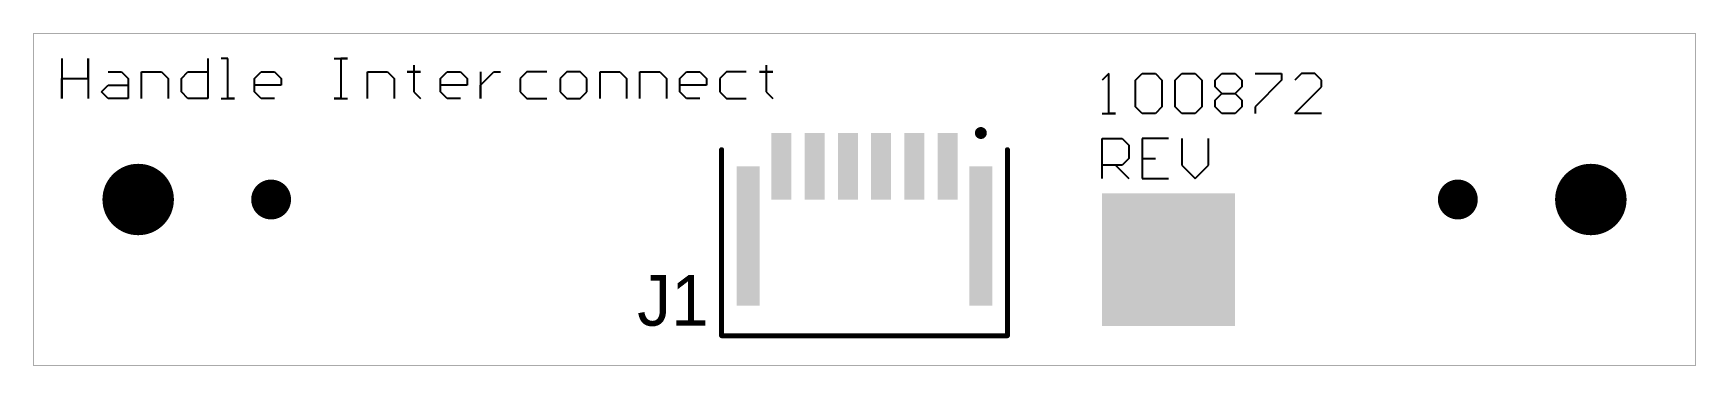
# Model space of a CAD drawing. Extents: x 387.3 to 437.3, y 84.9 to 154.7.
# Drawn here: x 387.3 to 437.3, y 144.7 to 154.7 of the extents above.
import ezdxf

# ---------------------------------------------------------------- set-up
doc = ezdxf.new("R2010")
doc.units = 0
for name, color, linetype in [('MECHANICAL1', 6, 'CONTINUOUS'), ('PADHOLELAYER', 156, 'CONTINUOUS'), ('TOPOVERLAY', 2, 'CONTINUOUS'), ('TOPPASTE', 8, 'CONTINUOUS')]:
    doc.layers.add(name, color=color, linetype=linetype)

msp = doc.modelspace()

# ---------------------------------------------------------------- linework, layer by layer
at = {"layer": 'MECHANICAL1', "const_width": 0.0127}
for points in [[(387.334, 154.67), (437.334, 154.67)], [(387.334, 144.67), (387.334, 154.67)], [(387.334, 154.67), (437.334, 154.67)], [(387.334, 144.67), (387.334, 154.67)], [(437.334, 144.67), (437.334, 154.67)], [(437.334, 144.67), (437.334, 154.67)], [(387.334, 144.67), (437.334, 144.67)], [(387.334, 144.67), (437.334, 144.67)]]:
    msp.add_lwpolyline(points, dxfattribs=at)
at = {"layer": 'MECHANICAL1', "const_width": 0.00635}
for points in [[(387.331, 154.67, 1), (387.338, 154.67, 1)], [(387.331, 154.67, 1), (387.338, 154.67, 1)], [(387.331, 154.67, 1), (387.338, 154.67, 1)], [(387.331, 154.67, 1), (387.338, 154.67, 1)], [(437.331, 154.67, 1), (437.338, 154.67, 1)], [(437.331, 154.67, 1), (437.338, 154.67, 1)], [(437.331, 154.67, 1), (437.338, 154.67, 1)], [(437.331, 154.67, 1), (437.338, 154.67, 1)], [(387.331, 144.67, 1), (387.338, 144.67, 1)], [(387.331, 144.67, 1), (387.338, 144.67, 1)], [(387.331, 144.67, 1), (387.338, 144.67, 1)], [(387.331, 144.67, 1), (387.338, 144.67, 1)], [(437.331, 144.67, 1), (437.338, 144.67, 1)], [(437.331, 144.67, 1), (437.338, 144.67, 1)], [(437.331, 144.67, 1), (437.338, 144.67, 1)], [(437.331, 144.67, 1), (437.338, 144.67, 1)]]:
    msp.add_lwpolyline(points, format="xyb", close=True, dxfattribs=at)
at = {"layer": 'PADHOLELAYER'}
for points, const_width in [([(389.947, 149.67, 1), (391.022, 149.67, 1)], 1.075), ([(433.647, 149.67, 1), (434.722, 149.67, 1)], 1.075), ([(394.184, 149.67, 1), (394.784, 149.67, 1)], 0.6), ([(429.884, 149.67, 1), (430.484, 149.67, 1)], 0.6)]:
    msp.add_lwpolyline(points, format="xyb", close=True, dxfattribs=dict(at, const_width=const_width))
at = {"layer": 'TOPOVERLAY'}
for p, q in [((388.184, 153.913), (388.184, 152.713)), ((388.984, 153.313), (388.984, 153.913)), ((388.984, 153.913), (388.984, 152.713)), ((392.583, 153.913), (392.583, 152.713)), ((393.183, 153.913), (392.983, 153.913)), ((393.183, 152.713), (393.183, 153.913)), ((396.382, 153.913), (396.782, 153.913)), ((396.782, 153.913), (396.582, 153.913)), ((396.582, 153.913), (396.582, 152.713)), ((398.781, 153.713), (398.781, 153.513)), ((409.378, 153.713), (409.378, 153.513)), ((388.184, 152.713), (388.184, 153.313)), ((388.184, 153.313), (388.984, 153.313)), ((389.384, 152.913), (389.584, 153.113)), ((389.584, 153.513), (389.984, 153.513)), ((389.584, 153.113), (390.184, 153.113)), ((389.984, 153.513), (390.184, 153.313)), ((390.184, 153.313), (390.184, 152.713)), ((390.584, 152.713), (390.584, 153.513)), ((390.584, 153.513), (391.183, 153.513)), ((391.183, 153.513), (391.383, 153.313)), ((391.383, 153.313), (391.383, 152.713)), ((391.783, 153.313), (391.983, 153.513)), ((391.783, 152.913), (391.783, 153.313)), ((391.983, 153.513), (392.583, 153.513)), ((393.983, 153.313), (394.182, 153.513)), ((393.983, 152.913), (393.983, 153.313)), ((394.782, 153.113), (393.983, 153.113)), ((394.182, 153.513), (394.582, 153.513)), ((394.582, 153.513), (394.782, 153.313)), ((394.782, 153.313), (394.782, 153.113)), ((397.381, 152.713), (397.381, 153.513)), ((397.381, 153.513), (397.981, 153.513)), ((397.981, 153.513), (398.181, 153.313)), ((398.181, 153.313), (398.181, 152.713)), ((398.781, 153.513), (398.581, 153.513)), ((398.581, 153.513), (398.981, 153.513)), ((398.981, 153.513), (398.781, 153.513)), ((398.781, 153.513), (398.781, 152.913)), ((399.581, 153.313), (399.781, 153.513)), ((399.581, 152.913), (399.581, 153.313)), ((400.38, 153.113), (399.581, 153.113)), ((399.781, 153.513), (400.181, 153.513)), ((400.181, 153.513), (400.38, 153.313)), ((400.38, 153.313), (400.38, 153.113)), ((400.78, 153.513), (400.78, 152.713)), ((400.78, 153.113), (400.98, 153.313)), ((400.78, 152.713), (400.78, 153.113)), ((400.98, 153.313), (401.18, 153.513)), ((401.18, 153.513), (401.38, 153.513)), ((402.18, 153.513), (401.98, 153.313)), ((401.98, 153.313), (401.98, 152.913)), ((402.78, 153.513), (402.18, 153.513)), ((403.379, 153.513), (403.18, 153.313)), ((403.18, 153.313), (403.18, 152.913)), ((403.779, 153.513), (403.379, 153.513)), ((403.979, 153.313), (403.779, 153.513)), ((403.979, 152.913), (403.979, 153.313)), ((404.379, 152.713), (404.379, 153.513)), ((404.379, 153.513), (404.979, 153.513)), ((404.979, 153.513), (405.179, 153.313)), ((405.179, 153.313), (405.179, 152.713)), ((405.579, 152.713), (405.579, 153.513)), ((405.579, 153.513), (406.179, 153.513)), ((406.179, 153.513), (406.379, 153.313)), ((406.379, 153.313), (406.379, 152.713)), ((406.778, 153.313), (406.978, 153.513)), ((406.778, 152.913), (406.778, 153.313)), ((407.578, 153.113), (406.778, 153.113)), ((406.978, 153.513), (407.378, 153.513)), ((407.378, 153.513), (407.578, 153.313)), ((407.578, 153.313), (407.578, 153.113)), ((408.178, 153.513), (407.978, 153.313)), ((407.978, 153.313), (407.978, 152.913)), ((408.778, 153.513), (408.178, 153.513)), ((409.378, 153.513), (409.178, 153.513)), ((409.178, 153.513), (409.577, 153.513)), ((409.577, 153.513), (409.378, 153.513)), ((409.378, 153.513), (409.378, 152.913)), ((419.684, 153.462), (419.484, 153.262)), ((419.684, 152.262), (419.684, 153.462)), ((420.484, 153.262), (420.684, 153.462)), ((420.484, 152.462), (420.484, 153.262)), ((420.684, 153.462), (421.084, 153.462)), ((421.084, 153.462), (421.284, 153.262)), ((421.284, 153.262), (421.284, 152.462)), ((421.684, 153.262), (421.884, 153.462)), ((421.684, 152.462), (421.684, 153.262)), ((421.884, 153.462), (422.283, 153.462)), ((422.283, 153.462), (422.483, 153.262)), ((422.483, 153.262), (422.483, 152.462)), ((422.883, 153.262), (423.083, 153.462)), ((422.883, 153.062), (422.883, 153.262)), ((423.083, 152.862), (422.883, 153.062)), ((423.083, 153.462), (423.483, 153.462)), ((423.483, 153.462), (423.683, 153.262)), ((423.683, 153.062), (423.483, 152.862)), ((423.683, 153.262), (423.683, 153.062)), ((424.083, 153.462), (424.883, 153.462)), ((424.883, 153.262), (424.083, 152.462)), ((424.883, 153.462), (424.883, 153.262)), ((425.482, 153.462), (425.283, 153.262)), ((425.283, 152.262), (426.082, 153.062)), ((425.882, 153.462), (425.482, 153.462)), ((426.082, 153.262), (425.882, 153.462)), ((426.082, 153.062), (426.082, 153.262)), ((389.584, 152.713), (389.384, 152.913)), ((390.184, 152.713), (389.584, 152.713)), ((391.983, 152.713), (391.783, 152.913)), ((392.583, 152.713), (391.983, 152.713)), ((392.983, 152.713), (393.383, 152.713)), ((393.383, 152.713), (393.183, 152.713)), ((394.182, 152.713), (393.983, 152.913)), ((394.582, 152.713), (394.182, 152.713)), ((396.582, 152.713), (396.382, 152.713)), ((396.382, 152.713), (396.782, 152.713)), ((398.781, 152.913), (398.981, 152.713)), ((399.781, 152.713), (399.581, 152.913)), ((400.181, 152.713), (399.781, 152.713)), ((401.98, 152.913), (402.18, 152.713)), ((402.18, 152.713), (402.78, 152.713)), ((403.18, 152.913), (403.379, 152.713)), ((403.379, 152.713), (403.779, 152.713)), ((403.779, 152.713), (403.979, 152.913)), ((406.978, 152.713), (406.778, 152.913)), ((407.378, 152.713), (406.978, 152.713)), ((407.978, 152.913), (408.178, 152.713)), ((408.178, 152.713), (408.778, 152.713)), ((409.378, 152.913), (409.577, 152.713)), ((422.883, 152.662), (423.083, 152.862)), ((422.883, 152.462), (422.883, 152.662)), ((423.083, 152.862), (423.483, 152.862)), ((423.483, 152.862), (423.683, 152.662)), ((423.683, 152.662), (423.683, 152.462)), ((419.484, 152.262), (419.884, 152.262)), ((419.884, 152.262), (419.684, 152.262)), ((420.684, 152.262), (420.484, 152.462)), ((421.084, 152.262), (420.684, 152.262)), ((421.284, 152.462), (421.084, 152.262)), ((421.884, 152.262), (421.684, 152.462)), ((422.283, 152.262), (421.884, 152.262)), ((422.483, 152.462), (422.283, 152.262)), ((423.083, 152.262), (422.883, 152.462)), ((423.483, 152.262), (423.083, 152.262)), ((423.683, 152.462), (423.483, 152.262)), ((424.083, 152.462), (424.083, 152.262)), ((426.082, 152.262), (425.283, 152.262)), ((419.484, 150.304), (419.484, 151.503)), ((419.484, 151.503), (420.084, 151.503)), ((420.084, 151.503), (420.284, 151.303)), ((420.284, 151.303), (420.284, 150.903)), ((421.484, 151.503), (420.684, 151.503)), ((420.684, 151.503), (420.684, 150.304)), ((421.884, 151.503), (421.884, 150.703)), ((422.683, 150.703), (422.683, 151.503)), ((420.084, 150.703), (419.484, 150.703)), ((419.884, 150.703), (420.284, 150.304)), ((420.284, 150.903), (420.084, 150.703)), ((420.684, 150.903), (421.084, 150.903)), ((421.884, 150.703), (422.283, 150.304)), ((422.283, 150.304), (422.683, 150.703)), ((420.684, 150.304), (421.484, 150.304))]:
    msp.add_line(p, q, dxfattribs=at)
at = {"layer": 'TOPOVERLAY', "const_width": 0.18}
msp.add_lwpolyline([(415.745, 151.674, -89.632015), (415.745, 151.67)], format="xyb", dxfattribs=at)
at = {"layer": 'TOPOVERLAY'}
for points, const_width in [([(415.7, 151.674, 1), (415.79, 151.674, 1)], 0.09), ([(415.7, 151.67, 1), (415.79, 151.67, 1)], 0.09), ([(407.997, 151.17, 1), (408.072, 151.17, 1)], 0.075), ([(416.597, 151.17, 1), (416.672, 151.17, 1)], 0.075), ([(407.997, 145.57, 1), (408.072, 145.57, 1)], 0.075), ([(407.997, 145.57, 1), (408.072, 145.57, 1)], 0.075), ([(416.597, 145.57, 1), (416.672, 145.57, 1)], 0.075), ([(416.597, 145.57, 1), (416.672, 145.57, 1)], 0.075)]:
    msp.add_lwpolyline(points, format="xyb", close=True, dxfattribs=dict(at, const_width=const_width))
at = {"layer": 'TOPOVERLAY', "const_width": 0.15}
for points in [[(408.034, 151.17), (408.034, 145.57)], [(416.634, 145.57), (416.634, 151.17)], [(408.034, 145.57), (416.634, 145.57)]]:
    msp.add_lwpolyline(points, dxfattribs=at)
at = {"layer": 'TOPOVERLAY'}
msp.add_solid([(419.484, 145.859), (423.484, 145.859), (419.484, 149.859), (423.484, 149.859)], dxfattribs=at)
at = {"layer": 'TOPPASTE'}
for points in [[(409.534, 151.67), (409.534, 149.67), (410.134, 151.67), (410.134, 149.67)], [(410.534, 151.67), (410.534, 149.67), (411.134, 151.67), (411.134, 149.67)], [(411.534, 151.67), (411.534, 149.67), (412.134, 151.67), (412.134, 149.67)], [(412.534, 151.67), (412.534, 149.67), (413.134, 151.67), (413.134, 149.67)], [(413.534, 151.67), (413.534, 149.67), (414.134, 151.67), (414.134, 149.67)], [(414.534, 151.67), (414.534, 149.67), (415.134, 151.67), (415.134, 149.67)], [(409.184, 146.47), (409.184, 150.67), (408.484, 146.47), (408.484, 150.67)], [(416.184, 146.47), (416.184, 150.67), (415.484, 146.47), (415.484, 150.67)]]:
    msp.add_solid(points, dxfattribs=at)

# ---------------------------------------------------------------- texts
at = {"layer": 'TOPOVERLAY'}
msp.add_text('J1', height=1.524, dxfattribs=at).set_placement((405.496, 145.87))

doc.saveas('drawing.dxf')
